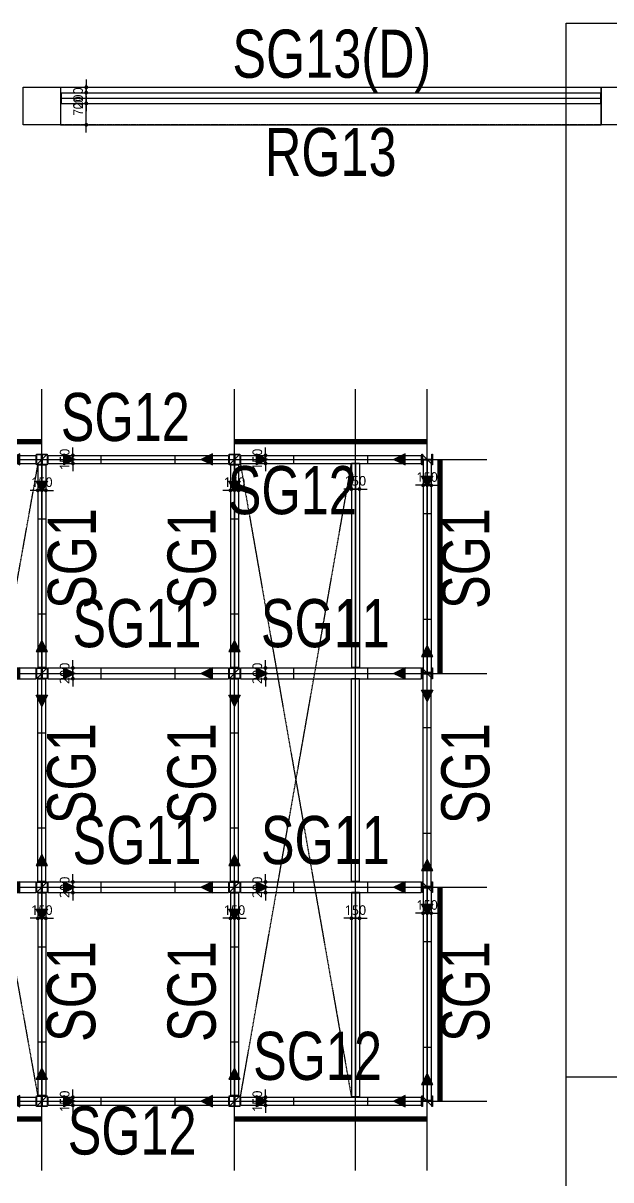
# Model space of a CAD drawing. Header units: millimetres. Extents: x -42253 to 178576, y 88378 to 153500.
# Drawn here: x 156004 to 166987, y 128380 to 150005 of the extents above; entities that cross this region are included whole.
import ezdxf
from ezdxf.enums import TextEntityAlignment as Align

# ---------------------------------------------------------------- set-up
doc = ezdxf.new("R2010")
doc.units = ezdxf.units.MM
for name, pattern in [('HID', [2.3, 1.5, -0.8]), ('HIDDEN', [0.375, 0.25, -0.125]), ('xs-1f_plan$0$HID', [4, 3, -1])]:
    doc.linetypes.add(name, pattern=pattern)
doc.layers.get('Defpoints').update_dxf_attribs({"color": 159})
for name, color, linetype in [('A-CEN', 1, 'Continuous'), ('GIRDER-TEXT', 7, 'Continuous'), ('OPEN', 1, 'HID'), ('S-STEEL', 3, 'Continuous'), ('S-STL-BEAM', 6, 'Continuous'), ('VR', 6, 'HID'), ('xs-1f_plan$0$8', 8, 'Continuous'), ('xs-1f_plan$0$S-BEAM-철골', 6, 'Continuous'), ('xs-1f_plan$0$S-BEAM-철골Splice', 7, 'Continuous'), ('xs-1f_plan$0$xref', 7, 'Continuous'), ('보(girder)', 7, 'HID'), ('슬래브라인', 7, 'Continuous')]:
    doc.layers.add(name, color=color, linetype=linetype)
doc.layers.add('NOPLOT', color=191, linetype='Continuous', plot=False)
doc.styles.add('Gdim', font='Dotum.ttf', dxfattribs={"width": 0.9})
doc.styles.add('Gtx', font='Dotum.ttf')
doc.styles.add('xs-1f_plan$0$Gdim', font='malgun.ttf')
doc.dimstyles.new('Gdim200', dxfattribs={"dimscale": 200, "dimtxt": 3, "dimasz": 1.2, "dimexe": 2, "dimexo": 3, "dimgap": 1, "dimtad": 1, "dimdsep": 46, "dimlunit": 6, "dimtxsty": 'Gdim', "dimblk1": '_CIDOT', "dimblk2": '_CIDOT', "dimsah": 1, "dimcen": 2.5, "dimdle": 2, "dimclrd": 1, "dimclre": 1, "dimclrt": 3, "dimazin": 2, "dimtfac": 1, "dimtix": 1, "dimtmove": 2, "dimatfit": 3, "dimldrblk": '_CIDOT', "dimfxl": 2, "dimtolj": 1, "dimtzin": 0, "dimarcsym": 0})
doc.dimstyles.new('xs-1f_plan$0$Gdim200', dxfattribs={"dimscale": 200, "dimtxt": 3, "dimasz": 1.2, "dimexe": 2, "dimexo": 3, "dimgap": 1, "dimtad": 1, "dimdsep": 46, "dimlunit": 6, "dimtxsty": 'xs-1f_plan$0$Gdim', "dimblk1": 'xs-1f_plan$0$_CIDOT', "dimblk2": 'xs-1f_plan$0$_CIDOT', "dimsah": 1, "dimcen": 2.5, "dimdle": 2, "dimclrd": 1, "dimclre": 1, "dimclrt": 3, "dimazin": 2, "dimtfac": 1, "dimtix": 1, "dimtmove": 2, "dimatfit": 3, "dimldrblk": 'xs-1f_plan$0$_CIDOT', "dimfxl": 2, "dimtolj": 1, "dimtzin": 0, "dimarcsym": 0})

# ---------------------------------------------------------------- blocks, each defined once
blk = doc.blocks.new('_CIDOT')
at = {"color": 0, "linetype": 'ByBlock'}
blk.add_line((2, 0), (-1, 0), dxfattribs=at)
at = {"color": 0, "linetype": 'ByBlock', "const_width": 0.5}
blk.add_lwpolyline([(-0.25, 0, 1), (0.25, 0, 1)], format="xyb", close=True, dxfattribs=at)
blk = doc.blocks.new('*D982')
at = {"layer": 'Defpoints', "color": 155, "lineweight": -2, "transparency": 16777216}
for p, q in [((-1775, 750), (-1355, 750)), ((-1475, 122), (-1475, 678)), ((-1775, 50), (-1355, 50))]:
    blk.add_line(p, q, dxfattribs=at)
at = {"layer": 'Defpoints', "color": 0, "transparency": 16777216}
for p in [(-1955, 750), (-1475, 750), (-1955, 50)]:
    blk.add_point(p, dxfattribs=at)
at = {"layer": 'Defpoints', "color": 155, "lineweight": -2, "transparency": 16777216, "xscale": 71.99999999999994, "yscale": 71.99999999999994, "zscale": 71.99999999999994}
for p, rotation in [((-1475, 750), 90), ((-1475, 50), 270)]:
    blk.add_blockref('_CIDOT', p, dxfattribs=dict(at, rotation=rotation))
at = {"layer": 'Defpoints', "color": 3, "transparency": 16777216, "insert": (-1626, 400), "char_height": 180, "attachment_point": 5, "rotation": 90, "style": 'Gdim'}
blk.add_mtext('\\A1;{\\C155;700}', dxfattribs=at)
blk = doc.blocks.new('*U1046')
blk.add_lwpolyline([(17, 12, -0.414214), (4, 25), (4, 175, -0.414214), (17, 188), (100, 188), (100, 200), (-100, 200), (-100, 188), (-17, 188, -0.414214), (-4, 175), (-4, 25, -0.414214), (-17, 12), (-100, 12), (-100, 0), (100, 0), (100, 12)], format="xyb", close=True)
blk = doc.blocks.new('xs-1f_plan$0$_CIDOT')
at = {"color": 0, "linetype": 'ByBlock'}
blk.add_line((2, 0), (-1, 0), dxfattribs=at)
at = {"color": 0, "linetype": 'ByBlock', "const_width": 0.5}
blk.add_lwpolyline([(-0.25, 0, 1), (0.25, 0, 1)], format="xyb", close=True, dxfattribs=at)
blk = doc.blocks.new('*D1049')
at = {"layer": 'Defpoints', "color": 155, "lineweight": -2, "transparency": 16777216}
for p, q in [((-2839, 250), (-2419, 250)), ((-2539, 322), (-2539, 394)), ((-2539, 50), (-2539, 250)), ((-2839, 50), (-2419, 50)), ((-2539, -22), (-2539, -94))]:
    blk.add_line(p, q, dxfattribs=at)
at = {"layer": 'Defpoints', "color": 0, "transparency": 16777216}
for p in [(-3019, 250), (-2539, 250), (-3019, 50)]:
    blk.add_point(p, dxfattribs=at)
at = {"layer": 'Defpoints', "color": 155, "lineweight": -2, "transparency": 16777216, "xscale": 71.99999999999994, "yscale": 71.99999999999994, "zscale": 71.99999999999994}
for p, rotation in [((-2539, 250), 270), ((-2539, 50), 90)]:
    blk.add_blockref('xs-1f_plan$0$_CIDOT', p, dxfattribs=dict(at, rotation=rotation))
at = {"layer": 'Defpoints', "color": 155, "transparency": 16777216, "insert": (-2692, 150), "char_height": 180, "attachment_point": 5, "rotation": 90, "style": 'xs-1f_plan$0$Gdim'}
blk.add_mtext('\\A1;200', dxfattribs=at)
blk = doc.blocks.new('*D1051')
at = {"layer": 'Defpoints', "color": 155, "lineweight": -2, "transparency": 16777216}
for p, q in [((-2839, 225), (-2419, 225)), ((-2539, 297), (-2539, 369)), ((-2539, 75), (-2539, 225)), ((-2839, 75), (-2419, 75)), ((-2539, 3), (-2539, -69))]:
    blk.add_line(p, q, dxfattribs=at)
at = {"layer": 'Defpoints', "color": 0, "transparency": 16777216}
for p in [(-3019, 225), (-2539, 225), (-3019, 75)]:
    blk.add_point(p, dxfattribs=at)
at = {"layer": 'Defpoints', "color": 155, "lineweight": -2, "transparency": 16777216, "xscale": 71.99999999999994, "yscale": 71.99999999999994, "zscale": 71.99999999999994}
for p, rotation in [((-2539, 225), 270), ((-2539, 75), 90)]:
    blk.add_blockref('xs-1f_plan$0$_CIDOT', p, dxfattribs=dict(at, rotation=rotation))
at = {"layer": 'Defpoints', "color": 155, "transparency": 16777216, "insert": (-2692, 150), "char_height": 180, "attachment_point": 5, "rotation": 90, "style": 'xs-1f_plan$0$Gdim'}
blk.add_mtext('\\A1;150', dxfattribs=at)
blk = doc.blocks.new('*D1047')
at = {"layer": 'Defpoints', "color": 155, "lineweight": -2, "transparency": 16777216}
for p, q in [((-2839, 225), (-2419, 225)), ((-2539, 297), (-2539, 369)), ((-2539, 75), (-2539, 225)), ((-2839, 75), (-2419, 75)), ((-2539, 3), (-2539, -69))]:
    blk.add_line(p, q, dxfattribs=at)
at = {"layer": 'Defpoints', "color": 0, "transparency": 16777216}
for p in [(-3019, 225), (-2539, 225), (-3019, 75)]:
    blk.add_point(p, dxfattribs=at)
at = {"layer": 'Defpoints', "color": 155, "lineweight": -2, "transparency": 16777216, "xscale": 71.99999999999994, "yscale": 71.99999999999994, "zscale": 71.99999999999994}
for p, rotation in [((-2539, 225), 270), ((-2539, 75), 90)]:
    blk.add_blockref('xs-1f_plan$0$_CIDOT', p, dxfattribs=dict(at, rotation=rotation))
at = {"layer": 'Defpoints', "color": 155, "transparency": 16777216, "insert": (-2692, 150), "char_height": 180, "attachment_point": 5, "rotation": 90, "style": 'xs-1f_plan$0$Gdim'}
blk.add_mtext('\\A1;150', dxfattribs=at)
blk = doc.blocks.new('*D1053')
at = {"layer": 'Defpoints', "color": 155, "lineweight": -2, "transparency": 16777216}
for p, q in [((-2743, 225), (-2323, 225)), ((-2443, 297), (-2443, 369)), ((-2443, 75), (-2443, 225)), ((-2743, 75), (-2323, 75)), ((-2443, 3), (-2443, -69))]:
    blk.add_line(p, q, dxfattribs=at)
at = {"layer": 'Defpoints', "color": 0, "transparency": 16777216}
for p in [(-2923, 225), (-2443, 225), (-2923, 75)]:
    blk.add_point(p, dxfattribs=at)
at = {"layer": 'Defpoints', "color": 155, "lineweight": -2, "transparency": 16777216, "xscale": 71.99999999999994, "yscale": 71.99999999999994, "zscale": 71.99999999999994}
for p, rotation in [((-2443, 225), 270), ((-2443, 75), 90)]:
    blk.add_blockref('xs-1f_plan$0$_CIDOT', p, dxfattribs=dict(at, rotation=rotation))
at = {"layer": 'Defpoints', "color": 155, "transparency": 16777216, "insert": (-2596, 150), "char_height": 180, "attachment_point": 5, "rotation": 90, "style": 'xs-1f_plan$0$Gdim'}
blk.add_mtext('\\A1;150', dxfattribs=at)
blk = doc.blocks.new('*D1055')
at = {"layer": 'Defpoints', "color": 155, "lineweight": -2, "transparency": 16777216}
for p, q in [((-2743, 225), (-2323, 225)), ((-2443, 297), (-2443, 369)), ((-2443, 75), (-2443, 225)), ((-2743, 75), (-2323, 75)), ((-2443, 3), (-2443, -69))]:
    blk.add_line(p, q, dxfattribs=at)
at = {"layer": 'Defpoints', "color": 0, "transparency": 16777216}
for p in [(-2923, 225), (-2443, 225), (-2923, 75)]:
    blk.add_point(p, dxfattribs=at)
at = {"layer": 'Defpoints', "color": 155, "lineweight": -2, "transparency": 16777216, "xscale": 71.99999999999994, "yscale": 71.99999999999994, "zscale": 71.99999999999994}
for p, rotation in [((-2443, 225), 270), ((-2443, 75), 90)]:
    blk.add_blockref('xs-1f_plan$0$_CIDOT', p, dxfattribs=dict(at, rotation=rotation))
at = {"layer": 'Defpoints', "color": 155, "transparency": 16777216, "insert": (-2596, 150), "char_height": 180, "attachment_point": 5, "rotation": 90, "style": 'xs-1f_plan$0$Gdim'}
blk.add_mtext('\\A1;150', dxfattribs=at)
blk = doc.blocks.new('*D1157')
at = {"layer": 'Defpoints', "color": 155, "lineweight": -2, "transparency": 16777216}
for p, q in [((-2768, 225), (-2348, 225)), ((-2468, 297), (-2468, 369)), ((-2468, 75), (-2468, 225)), ((-2768, 75), (-2348, 75)), ((-2468, 3), (-2468, -69))]:
    blk.add_line(p, q, dxfattribs=at)
at = {"layer": 'Defpoints', "color": 0, "transparency": 16777216}
for p in [(-2948, 225), (-2468, 225), (-2948, 75)]:
    blk.add_point(p, dxfattribs=at)
at = {"layer": 'Defpoints', "color": 155, "lineweight": -2, "transparency": 16777216, "xscale": 71.99999999999994, "yscale": 71.99999999999994, "zscale": 71.99999999999994}
for p, rotation in [((-2468, 225), 270), ((-2468, 75), 90)]:
    blk.add_blockref('xs-1f_plan$0$_CIDOT', p, dxfattribs=dict(at, rotation=rotation))
at = {"layer": 'Defpoints', "color": 155, "transparency": 16777216, "insert": (-2621, 150), "char_height": 180, "attachment_point": 5, "rotation": 90, "style": 'xs-1f_plan$0$Gdim'}
blk.add_mtext('\\A1;150', dxfattribs=at)
blk = doc.blocks.new('*D1143')
at = {"layer": 'Defpoints', "color": 155, "lineweight": -2, "transparency": 16777216}
for p, q in [((-2743, 225), (-2323, 225)), ((-2443, 297), (-2443, 369)), ((-2443, 75), (-2443, 225)), ((-2743, 75), (-2323, 75)), ((-2443, 3), (-2443, -69))]:
    blk.add_line(p, q, dxfattribs=at)
at = {"layer": 'Defpoints', "color": 0, "transparency": 16777216}
for p in [(-2923, 225), (-2443, 225), (-2923, 75)]:
    blk.add_point(p, dxfattribs=at)
at = {"layer": 'Defpoints', "color": 155, "lineweight": -2, "transparency": 16777216, "xscale": 71.99999999999994, "yscale": 71.99999999999994, "zscale": 71.99999999999994}
for p, rotation in [((-2443, 225), 270), ((-2443, 75), 90)]:
    blk.add_blockref('xs-1f_plan$0$_CIDOT', p, dxfattribs=dict(at, rotation=rotation))
at = {"layer": 'Defpoints', "color": 155, "transparency": 16777216, "insert": (-2596, 150), "char_height": 180, "attachment_point": 5, "rotation": 90, "style": 'xs-1f_plan$0$Gdim'}
blk.add_mtext('\\A1;150', dxfattribs=at)
blk = doc.blocks.new('*D1145')
at = {"layer": 'Defpoints', "color": 155, "lineweight": -2, "transparency": 16777216}
for p, q in [((-2743, 225), (-2323, 225)), ((-2443, 297), (-2443, 369)), ((-2443, 75), (-2443, 225)), ((-2743, 75), (-2323, 75)), ((-2443, 3), (-2443, -69))]:
    blk.add_line(p, q, dxfattribs=at)
at = {"layer": 'Defpoints', "color": 0, "transparency": 16777216}
for p in [(-2923, 225), (-2443, 225), (-2923, 75)]:
    blk.add_point(p, dxfattribs=at)
at = {"layer": 'Defpoints', "color": 155, "lineweight": -2, "transparency": 16777216, "xscale": 71.99999999999994, "yscale": 71.99999999999994, "zscale": 71.99999999999994}
for p, rotation in [((-2443, 225), 270), ((-2443, 75), 90)]:
    blk.add_blockref('xs-1f_plan$0$_CIDOT', p, dxfattribs=dict(at, rotation=rotation))
at = {"layer": 'Defpoints', "color": 155, "transparency": 16777216, "insert": (-2596, 150), "char_height": 180, "attachment_point": 5, "rotation": 90, "style": 'xs-1f_plan$0$Gdim'}
blk.add_mtext('\\A1;150', dxfattribs=at)
blk = doc.blocks.new('*D1165')
at = {"layer": 'Defpoints', "color": 155, "lineweight": -2, "transparency": 16777216}
for p, q in [((-2839, 250), (-2419, 250)), ((-2539, 322), (-2539, 394)), ((-2539, 50), (-2539, 250)), ((-2839, 50), (-2419, 50)), ((-2539, -22), (-2539, -94))]:
    blk.add_line(p, q, dxfattribs=at)
at = {"layer": 'Defpoints', "color": 0, "transparency": 16777216}
for p in [(-3019, 250), (-2539, 250), (-3019, 50)]:
    blk.add_point(p, dxfattribs=at)
at = {"layer": 'Defpoints', "color": 155, "lineweight": -2, "transparency": 16777216, "xscale": 71.99999999999994, "yscale": 71.99999999999994, "zscale": 71.99999999999994}
for p, rotation in [((-2539, 250), 270), ((-2539, 50), 90)]:
    blk.add_blockref('xs-1f_plan$0$_CIDOT', p, dxfattribs=dict(at, rotation=rotation))
at = {"layer": 'Defpoints', "color": 155, "transparency": 16777216, "insert": (-2692, 150), "char_height": 180, "attachment_point": 5, "rotation": 90, "style": 'xs-1f_plan$0$Gdim'}
blk.add_mtext('\\A1;200', dxfattribs=at)
blk = doc.blocks.new('*U983')
at = {"layer": 'Defpoints'}
for p, q in [((-1955.451, 750), (-1955.451, 50)), ((8144.549, 750), (8144.549, 50))]:
    blk.add_line(p, q, dxfattribs=at)
at = {"layer": '보(girder)'}
for p, q in [((-1955.451, 750), (8144.549, 750)), ((8144.549, 50), (-1955.451, 50))]:
    blk.add_line(p, q, dxfattribs=at)
at = {"layer": 'Defpoints'}
dim = blk.add_linear_dim(base=(-1475.451, 750), p1=(-1955.451, 50), p2=(-1955.451, 750), angle=90, text='{\\C155;<>}', dimstyle='Gdim200', override={"dimscale": 60, "dimzin": 8, "dimclrd": 155, "dimclre": 155}, dxfattribs=at)
dim.commit()
dim.dimension.update_dxf_attribs({"geometry": '*D982', "text_midpoint": (-1625.573, 400)})
blk = doc.blocks.new('*U1050')
at = {"layer": 'xs-1f_plan$0$S-BEAM-철골'}
h = blk.add_hatch(color=7, dxfattribs=at)
h.dxf.hatch_style = 1
h.paths.add_polyline_path([(-2498.848, 150), (-2708.848, 255), (-2708.848, 45)])
h = blk.add_hatch(color=7, dxfattribs=at)
h.dxf.hatch_style = 1
h.paths.add_polyline_path([(-138.848, 150), (71.152, 255), (71.152, 45)])
at = {"layer": 'Defpoints', "ltscale": 4}
for p, q in [((-3018.848, 250), (-3018.848, 50)), ((381.152, 250), (381.152, 50))]:
    blk.add_line(p, q, dxfattribs=at)
at = {"layer": 'xs-1f_plan$0$8', "color": 4, "ltscale": 4}
for p, q in [((-3008.848, 250), (371.152, 250)), ((-3008.848, 50), (371.152, 50))]:
    blk.add_line(p, q, dxfattribs=at)
at = {"layer": 'xs-1f_plan$0$8', "ltscale": 4}
for p, q in [((-3008.848, 250), (-3008.848, 50)), ((371.152, 250), (371.152, 50))]:
    blk.add_line(p, q, dxfattribs=at)
at = {"layer": 'xs-1f_plan$0$8', "linetype": 'xs-1f_plan$0$HID'}
blk.add_line((-3008.848, 150), (371.152, 150), dxfattribs=at)
at = {"layer": 'xs-1f_plan$0$S-BEAM-철골', "color": 7}
for points in [[(-2708.848, 255), (-2498.848, 150), (-2708.848, 45)], [(71.152, 255), (-138.848, 150), (71.152, 45)]]:
    blk.add_lwpolyline(points, close=True, dxfattribs=at)
at = {"layer": 'xs-1f_plan$0$S-BEAM-철골Splice'}
for p, q in [((-2008.848, 50), (-2008.848, 250)), ((-628.848, 50), (-628.848, 250))]:
    blk.add_line(p, q, dxfattribs=at)
at = {"layer": 'Defpoints'}
dim = blk.add_linear_dim(base=(-2538.848, 250), p1=(-3018.848, 50), p2=(-3018.848, 250), angle=90, dimstyle='xs-1f_plan$0$Gdim200', override={"dimscale": 60, "dimzin": 8, "dimclrd": 155, "dimclre": 155, "dimclrt": 155}, dxfattribs=at)
dim.commit()
dim.dimension.update_dxf_attribs({"geometry": '*D1049', "text_midpoint": (-2691.844, 150)})
blk = doc.blocks.new('*U1052')
at = {"layer": 'xs-1f_plan$0$S-BEAM-철골'}
h = blk.add_hatch(color=7, dxfattribs=at)
h.dxf.hatch_style = 1
h.paths.add_polyline_path([(-2498.848, 150), (-2708.848, 255), (-2708.848, 45)])
h = blk.add_hatch(color=7, dxfattribs=at)
h.dxf.hatch_style = 1
h.paths.add_polyline_path([(-138.848, 150), (71.152, 255), (71.152, 45)])
at = {"layer": 'Defpoints', "ltscale": 4}
for p, q in [((-3018.848, 225), (-3018.848, 75)), ((381.152, 225), (381.152, 75))]:
    blk.add_line(p, q, dxfattribs=at)
at = {"layer": 'xs-1f_plan$0$8', "color": 4, "ltscale": 4}
for p, q in [((-3008.848, 225), (371.152, 225)), ((-3008.848, 75), (371.152, 75))]:
    blk.add_line(p, q, dxfattribs=at)
at = {"layer": 'xs-1f_plan$0$8', "ltscale": 4}
for p, q in [((-3008.848, 225), (-3008.848, 75)), ((371.152, 225), (371.152, 75))]:
    blk.add_line(p, q, dxfattribs=at)
at = {"layer": 'xs-1f_plan$0$8', "linetype": 'xs-1f_plan$0$HID'}
blk.add_line((-3008.848, 150), (371.152, 150), dxfattribs=at)
at = {"layer": 'xs-1f_plan$0$S-BEAM-철골', "color": 7}
for points in [[(-2708.848, 255), (-2498.848, 150), (-2708.848, 45)], [(71.152, 255), (-138.848, 150), (71.152, 45)]]:
    blk.add_lwpolyline(points, close=True, dxfattribs=at)
at = {"layer": 'xs-1f_plan$0$S-BEAM-철골Splice'}
for p, q in [((-2008.848, 75), (-2008.848, 225)), ((-628.848, 75), (-628.848, 225))]:
    blk.add_line(p, q, dxfattribs=at)
at = {"layer": 'Defpoints'}
dim = blk.add_linear_dim(base=(-2538.848, 225), p1=(-3018.848, 75), p2=(-3018.848, 225), angle=90, dimstyle='xs-1f_plan$0$Gdim200', override={"dimscale": 60, "dimzin": 8, "dimclrd": 155, "dimclre": 155, "dimclrt": 155}, dxfattribs=at)
dim.commit()
dim.dimension.update_dxf_attribs({"geometry": '*D1051', "text_midpoint": (-2692.334, 150)})
blk = doc.blocks.new('*U1048')
at = {"layer": 'xs-1f_plan$0$S-BEAM-철골'}
h = blk.add_hatch(color=7, dxfattribs=at)
h.dxf.hatch_style = 1
h.paths.add_polyline_path([(-2498.848, 150), (-2708.848, 255), (-2708.848, 45)])
h = blk.add_hatch(color=7, dxfattribs=at)
h.dxf.hatch_style = 1
h.paths.add_polyline_path([(453.152, 150), (663.152, 255), (663.152, 45)])
at = {"layer": 'Defpoints', "ltscale": 4}
for p, q in [((-3018.848, 225), (-3018.848, 75)), ((973.152, 225), (973.152, 75))]:
    blk.add_line(p, q, dxfattribs=at)
at = {"layer": 'xs-1f_plan$0$8', "color": 4, "ltscale": 4}
for p, q in [((-3008.848, 225), (963.152, 225)), ((-3008.848, 75), (963.152, 75))]:
    blk.add_line(p, q, dxfattribs=at)
at = {"layer": 'xs-1f_plan$0$8', "ltscale": 4}
for p, q in [((-3008.848, 225), (-3008.848, 75)), ((963.152, 225), (963.152, 75))]:
    blk.add_line(p, q, dxfattribs=at)
at = {"layer": 'xs-1f_plan$0$8', "linetype": 'xs-1f_plan$0$HID'}
blk.add_line((-3008.848, 150), (963.152, 150), dxfattribs=at)
at = {"layer": 'xs-1f_plan$0$S-BEAM-철골', "color": 7}
for points in [[(-2708.848, 255), (-2498.848, 150), (-2708.848, 45)], [(663.152, 255), (453.152, 150), (663.152, 45)]]:
    blk.add_lwpolyline(points, close=True, dxfattribs=at)
at = {"layer": 'xs-1f_plan$0$S-BEAM-철골Splice'}
for p, q in [((-2008.848, 75), (-2008.848, 225)), ((-36.848, 75), (-36.848, 225))]:
    blk.add_line(p, q, dxfattribs=at)
at = {"layer": 'Defpoints'}
dim = blk.add_linear_dim(base=(-2538.848, 225), p1=(-3018.848, 75), p2=(-3018.848, 225), angle=90, dimstyle='xs-1f_plan$0$Gdim200', override={"dimscale": 60, "dimzin": 8, "dimclrd": 155, "dimclre": 155, "dimclrt": 155}, dxfattribs=at)
dim.commit()
dim.dimension.update_dxf_attribs({"geometry": '*D1047', "text_midpoint": (-2692.334, 150)})
blk = doc.blocks.new('*U1054')
at = {"layer": 'xs-1f_plan$0$S-BEAM-철골'}
h = blk.add_hatch(color=7, dxfattribs=at)
h.dxf.hatch_style = 1
h.paths.add_polyline_path([(-2402.848, 150), (-2612.848, 255), (-2612.848, 45)])
h = blk.add_hatch(color=7, dxfattribs=at)
h.dxf.hatch_style = 1
h.paths.add_polyline_path([(357.152, 150), (567.152, 255), (567.152, 45)])
at = {"layer": 'Defpoints', "ltscale": 4}
for p, q in [((-2922.848, 225), (-2922.848, 75)), ((877.152, 225), (877.152, 75))]:
    blk.add_line(p, q, dxfattribs=at)
at = {"layer": 'xs-1f_plan$0$8', "color": 4, "ltscale": 4}
for p, q in [((-2912.848, 225), (867.152, 225)), ((-2912.848, 75), (867.152, 75))]:
    blk.add_line(p, q, dxfattribs=at)
at = {"layer": 'xs-1f_plan$0$8', "ltscale": 4}
for p, q in [((-2912.848, 225), (-2912.848, 75)), ((867.152, 225), (867.152, 75))]:
    blk.add_line(p, q, dxfattribs=at)
at = {"layer": 'xs-1f_plan$0$8', "linetype": 'xs-1f_plan$0$HID'}
blk.add_line((-2912.848, 150), (867.152, 150), dxfattribs=at)
at = {"layer": 'xs-1f_plan$0$S-BEAM-철골', "color": 7}
for points in [[(-2612.848, 255), (-2402.848, 150), (-2612.848, 45)], [(567.152, 255), (357.152, 150), (567.152, 45)]]:
    blk.add_lwpolyline(points, close=True, dxfattribs=at)
at = {"layer": 'xs-1f_plan$0$S-BEAM-철골Splice'}
for p, q in [((-1912.848, 75), (-1912.848, 225)), ((-132.848, 75), (-132.848, 225))]:
    blk.add_line(p, q, dxfattribs=at)
at = {"layer": 'Defpoints'}
dim = blk.add_linear_dim(base=(-2442.848, 225), p1=(-2922.848, 75), p2=(-2922.848, 225), angle=90, dimstyle='xs-1f_plan$0$Gdim200', override={"dimscale": 60, "dimzin": 8, "dimclrd": 155, "dimclre": 155, "dimclrt": 155}, dxfattribs=at)
dim.commit()
dim.dimension.update_dxf_attribs({"geometry": '*D1053', "text_midpoint": (-2596.334, 150)})
blk = doc.blocks.new('*U1056')
at = {"layer": 'xs-1f_plan$0$S-BEAM-철골'}
h = blk.add_hatch(color=7, dxfattribs=at)
h.dxf.hatch_style = 1
h.paths.add_polyline_path([(-2402.848, 150), (-2612.848, 255), (-2612.848, 45)])
h = blk.add_hatch(color=7, dxfattribs=at)
h.dxf.hatch_style = 1
h.paths.add_polyline_path([(357.152, 150), (567.152, 255), (567.152, 45)])
at = {"layer": 'Defpoints', "ltscale": 4}
for p, q in [((-2922.848, 225), (-2922.848, 75)), ((877.152, 225), (877.152, 75))]:
    blk.add_line(p, q, dxfattribs=at)
at = {"layer": 'xs-1f_plan$0$8', "color": 4, "ltscale": 4}
for p, q in [((-2912.848, 225), (867.152, 225)), ((-2912.848, 75), (867.152, 75))]:
    blk.add_line(p, q, dxfattribs=at)
at = {"layer": 'xs-1f_plan$0$8', "ltscale": 4}
for p, q in [((-2912.848, 225), (-2912.848, 75)), ((867.152, 225), (867.152, 75))]:
    blk.add_line(p, q, dxfattribs=at)
at = {"layer": 'xs-1f_plan$0$8', "linetype": 'xs-1f_plan$0$HID'}
blk.add_line((-2912.848, 150), (867.152, 150), dxfattribs=at)
at = {"layer": 'xs-1f_plan$0$S-BEAM-철골', "color": 7}
for points in [[(-2612.848, 255), (-2402.848, 150), (-2612.848, 45)], [(567.152, 255), (357.152, 150), (567.152, 45)]]:
    blk.add_lwpolyline(points, close=True, dxfattribs=at)
at = {"layer": 'xs-1f_plan$0$S-BEAM-철골Splice'}
for p, q in [((-1912.848, 75), (-1912.848, 225)), ((-132.848, 75), (-132.848, 225))]:
    blk.add_line(p, q, dxfattribs=at)
at = {"layer": 'Defpoints'}
dim = blk.add_linear_dim(base=(-2442.848, 225), p1=(-2922.848, 75), p2=(-2922.848, 225), angle=90, dimstyle='xs-1f_plan$0$Gdim200', override={"dimscale": 60, "dimzin": 8, "dimclrd": 155, "dimclre": 155, "dimclrt": 155}, dxfattribs=at)
dim.commit()
dim.dimension.update_dxf_attribs({"geometry": '*D1055', "text_midpoint": (-2596.334, 150)})
blk = doc.blocks.new('*U1158')
at = {"layer": 'Defpoints', "ltscale": 4}
for p, q in [((-2947.848, 225), (-2947.848, 75)), ((877.152, 225), (877.152, 75))]:
    blk.add_line(p, q, dxfattribs=at)
at = {"layer": 'xs-1f_plan$0$8', "color": 4, "ltscale": 4}
for p, q in [((-2937.848, 225), (867.152, 225)), ((-2937.848, 75), (867.152, 75))]:
    blk.add_line(p, q, dxfattribs=at)
at = {"layer": 'xs-1f_plan$0$8', "ltscale": 4}
for p, q in [((-2937.848, 225), (-2937.848, 75)), ((867.152, 225), (867.152, 75))]:
    blk.add_line(p, q, dxfattribs=at)
at = {"layer": 'xs-1f_plan$0$8', "linetype": 'xs-1f_plan$0$HID'}
blk.add_line((-2937.848, 150), (867.152, 150), dxfattribs=at)
at = {"layer": 'Defpoints'}
dim = blk.add_linear_dim(base=(-2467.848, 225), p1=(-2947.848, 75), p2=(-2947.848, 225), angle=90, dimstyle='xs-1f_plan$0$Gdim200', override={"dimscale": 60, "dimzin": 8, "dimclrd": 155, "dimclre": 155, "dimclrt": 155}, dxfattribs=at)
dim.commit()
dim.dimension.update_dxf_attribs({"geometry": '*D1157', "text_midpoint": (-2621.334, 150)})
blk = doc.blocks.new('*U1144')
at = {"layer": 'Defpoints', "ltscale": 4}
for p, q in [((-2922.848, 225), (-2922.848, 75)), ((877.152, 225), (877.152, 75))]:
    blk.add_line(p, q, dxfattribs=at)
at = {"layer": 'xs-1f_plan$0$8', "color": 4, "ltscale": 4}
for p, q in [((-2912.848, 225), (867.152, 225)), ((-2912.848, 75), (867.152, 75))]:
    blk.add_line(p, q, dxfattribs=at)
at = {"layer": 'xs-1f_plan$0$8', "ltscale": 4}
for p, q in [((-2912.848, 225), (-2912.848, 75)), ((867.152, 225), (867.152, 75))]:
    blk.add_line(p, q, dxfattribs=at)
at = {"layer": 'xs-1f_plan$0$8', "linetype": 'xs-1f_plan$0$HID'}
blk.add_line((-2912.848, 150), (867.152, 150), dxfattribs=at)
at = {"layer": 'Defpoints'}
dim = blk.add_linear_dim(base=(-2442.848, 225), p1=(-2922.848, 75), p2=(-2922.848, 225), angle=90, dimstyle='xs-1f_plan$0$Gdim200', override={"dimscale": 60, "dimzin": 8, "dimclrd": 155, "dimclre": 155, "dimclrt": 155}, dxfattribs=at)
dim.commit()
dim.dimension.update_dxf_attribs({"geometry": '*D1143', "text_midpoint": (-2596.334, 150)})
blk = doc.blocks.new('*U1146')
at = {"layer": 'Defpoints', "ltscale": 4}
for p, q in [((-2922.848, 225), (-2922.848, 75)), ((902.152, 225), (902.152, 75))]:
    blk.add_line(p, q, dxfattribs=at)
at = {"layer": 'xs-1f_plan$0$8', "color": 4, "ltscale": 4}
for p, q in [((-2912.848, 225), (892.152, 225)), ((-2912.848, 75), (892.152, 75))]:
    blk.add_line(p, q, dxfattribs=at)
at = {"layer": 'xs-1f_plan$0$8', "ltscale": 4}
for p, q in [((-2912.848, 225), (-2912.848, 75)), ((892.152, 225), (892.152, 75))]:
    blk.add_line(p, q, dxfattribs=at)
at = {"layer": 'xs-1f_plan$0$8', "linetype": 'xs-1f_plan$0$HID'}
blk.add_line((-2912.848, 150), (892.152, 150), dxfattribs=at)
at = {"layer": 'Defpoints'}
dim = blk.add_linear_dim(base=(-2442.848, 225), p1=(-2922.848, 75), p2=(-2922.848, 225), angle=90, dimstyle='xs-1f_plan$0$Gdim200', override={"dimscale": 60, "dimzin": 8, "dimclrd": 155, "dimclre": 155, "dimclrt": 155}, dxfattribs=at)
dim.commit()
dim.dimension.update_dxf_attribs({"geometry": '*D1145', "text_midpoint": (-2596.334, 150)})
blk = doc.blocks.new('*U1166')
at = {"layer": 'Defpoints', "ltscale": 4}
for p, q in [((-3018.848, 250), (-3018.848, 50)), ((7081.152, 250), (7081.152, 50))]:
    blk.add_line(p, q, dxfattribs=at)
at = {"layer": 'xs-1f_plan$0$8', "color": 4, "ltscale": 4}
for p, q in [((-3008.848, 250), (7071.152, 250)), ((-3008.848, 50), (7071.152, 50))]:
    blk.add_line(p, q, dxfattribs=at)
at = {"layer": 'xs-1f_plan$0$8', "ltscale": 4}
for p, q in [((-3008.848, 250), (-3008.848, 50)), ((7071.152, 250), (7071.152, 50))]:
    blk.add_line(p, q, dxfattribs=at)
at = {"layer": 'xs-1f_plan$0$8', "linetype": 'xs-1f_plan$0$HID'}
blk.add_line((-3008.848, 150), (7071.152, 150), dxfattribs=at)
at = {"layer": 'Defpoints'}
dim = blk.add_linear_dim(base=(-2538.848, 250), p1=(-3018.848, 50), p2=(-3018.848, 250), angle=90, dimstyle='xs-1f_plan$0$Gdim200', override={"dimscale": 60, "dimzin": 8, "dimclrd": 155, "dimclre": 155, "dimclrt": 155}, dxfattribs=at)
dim.commit()
dim.dimension.update_dxf_attribs({"geometry": '*D1165', "text_midpoint": (-2691.844, 150)})

msp = doc.modelspace()

# ---------------------------------------------------------------- linework, layer by layer
at = {"layer": 'A-CEN'}
for p, q in [((156353.571, 128554.506), (156353.571, 143162.951)), ((159953.571, 128554.506, 0), (159953.571, 143162.951, 0)), ((162213.571, 128554.506, 0), (162213.571, 143162.951, 0)), ((163553.571, 128554.506, 0), (163553.571, 143162.951, 0)), ((104620.818, 141849.519), (164668.967, 141849.519)), ((104620.818, 137849.519), (164668.967, 137849.519)), ((104620.818, 133849.519), (164668.967, 133849.519)), ((104620.818, 129849.519), (164668.967, 129849.519))]:
    msp.add_line(p, q, dxfattribs=at)
at = {"layer": 'NOPLOT'}
for p, q in [((156253.571, 141749.519), (156453.571, 141949.519)), ((159853.571, 141749.519), (160053.571, 141949.519)), ((163453.571, 141949.519, 0), (163653.571, 141749.519, 0)), ((156253.571, 137749.519), (156453.571, 137949.519)), ((159853.571, 137749.519), (160053.571, 137949.519)), ((163453.571, 137949.519), (163653.571, 137749.519)), ((156253.571, 133749.519), (156453.571, 133949.519)), ((159853.571, 133749.519), (160053.571, 133949.519)), ((163453.571, 133949.519), (163653.571, 133749.519)), ((156253.571, 129749.519), (156453.571, 129949.519)), ((159853.571, 129749.519), (160053.571, 129949.519)), ((163453.571, 129949.519, 0), (163653.571, 129749.519, 0))]:
    msp.add_line(p, q, dxfattribs=at)
at = {"layer": 'NOPLOT', "elevation": 0}
for points in [[(166153.568, 150005.016), (178153.569, 150005.016), (178153.569, 122185.016), (166153.568, 122185.016)], [(166153.572, 130305.018), (178153.572, 130305.018), (178153.572, 102485.018), (166153.572, 102485.018)]]:
    msp.add_lwpolyline(points, close=True, dxfattribs=at)
at = {"layer": 'OPEN'}
for p, q in [((154168.571, 141764.519, 0), (156278.571, 129934.519)), ((154168.571, 129934.519, 0), (156278.571, 141739.519, 0)), ((160063.571, 129924.519), (162138.571, 141764.519, 0)), ((160063.571, 141764.519), (162138.571, 129924.519))]:
    msp.add_line(p, q, dxfattribs=at)
at = {"layer": 'VR', "color": 6, "linetype": 'HIDDEN', "ltscale": 3, "const_width": 100, "elevation": 0}
for points in [[(156353.571, 142180.018), (152753.571, 142180.018)], [(163553.571, 142180.018), (159953.571, 142180.018)], [(163791.956, 141849.519), (163791.956, 137849.519)], [(163791.956, 129849.519), (163791.956, 133849.519)], [(156353.571, 129519.02), (152753.571, 129519.02)], [(163553.571, 129519.02), (159953.571, 129519.02)]]:
    msp.add_lwpolyline(points, dxfattribs=at)
at = {"layer": '슬래브라인'}
for p, q in [((156703.571, 148805.018), (166803.571, 148805.018)), ((156703.571, 148105.018), (166803.571, 148105.018))]:
    msp.add_line(p, q, dxfattribs=at)
at = {"layer": '슬래브라인', "elevation": 0}
for points in [[(156003.571, 148805.018), (156703.571, 148805.018), (156703.571, 148105.018), (156003.571, 148105.018)], [(166803.571, 148805.018), (167503.571, 148805.018), (167503.571, 148105.018), (166803.571, 148105.018)]]:
    msp.add_lwpolyline(points, close=True, dxfattribs=at)

# ---------------------------------------------------------------- block references
at = {"layer": 'S-STEEL', "xscale": -1}
for p in [(156353.571, 141749.519), (159953.571, 141749.519), (156353.571, 137749.519), (159953.571, 137749.519), (156353.571, 133749.519), (159953.571, 133749.519), (156353.571, 129749.519), (159953.571, 129749.519)]:
    msp.add_blockref('*U1046', p, dxfattribs=at)
at = {"layer": 'S-STEEL', "xscale": -1, "rotation": 270}
for p in [(163453.571, 141849.519, 0), (163453.571, 137849.519), (163453.571, 133849.519), (163453.571, 129849.519, 0)]:
    msp.add_blockref('*U1046', p, dxfattribs=at)
at = {"layer": 'xs-1f_plan$0$xref'}
for name, p in [('*U1166', (159722.42, 148455.018)), ('*U1052', (155872.42, 141699.519)), ('*U1052', (159472.42, 141699.519)), ('*U1052', (163072.42, 141699.519)), ('*U1050', (155872.42, 137699.519)), ('*U1050', (159472.42, 137699.519)), ('*U1050', (163072.42, 137699.519)), ('*U1050', (155872.42, 133699.519)), ('*U1050', (159472.42, 133699.519)), ('*U1050', (163072.42, 133699.519)), ('*U1052', (155872.42, 129699.519)), ('*U1052', (159472.42, 129699.519)), ('*U1052', (163072.42, 129699.519))]:
    msp.add_blockref(name, p, dxfattribs=at)
at = {"layer": 'xs-1f_plan$0$xref', "rotation": 270}
for name, p in [('*U1054', (156203.571, 138826.67, 0)), ('*U1054', (159803.571, 138826.67, 0)), ('*U1158', (162063.571, 138826.67, 0)), ('*U1048', (163403.571, 138826.67, 0)), ('*U1054', (156203.571, 130826.67, 0)), ('*U1054', (159803.571, 130826.67, 0)), ('*U1146', (162063.571, 130826.67, 0)), ('*U1048', (163403.571, 130826.67, 0))]:
    msp.add_blockref(name, p, dxfattribs=at)
at = {"layer": 'xs-1f_plan$0$xref', "xscale": -1, "rotation": 270}
for name, p in [('*U1048', (163403.571, 136872.367, 0)), ('*U1056', (156203.571, 136872.367, 0)), ('*U1056', (159803.571, 136872.367, 0)), ('*U1144', (162063.571, 136872.367, 0))]:
    msp.add_blockref(name, p, dxfattribs=at)
at = {"layer": '보(girder)'}
msp.add_blockref('*U983', (158659.022, 148055.018), dxfattribs=at)

# ---------------------------------------------------------------- texts
at = {"layer": 'GIRDER-TEXT', "style": 'Gtx', "width": 0.8}
for s, p in [('RG13', (161753.571, 146876.831)), ('SG12', (157912.282, 141921.989)), ('SG12', (161033.452, 140554.277)), ('SG11', (158130.019, 138067.482)), ('SG11', (161651.581, 138067.482)), ('SG11', (158130.019, 134013.643)), ('SG11', (161651.581, 134013.643)), ('SG12', (161505.526, 129978.23)), ('SG12', (158041.529, 128583.636))]:
    msp.add_text(s, height=900, dxfattribs=at).set_placement(p, align=Align.BOTTOM_CENTER)
for p in [(157634.232, 139996.447), (159871.678, 139996.447), (164987.404, 139996.447), (157622.318, 135974.308), (159871.191, 135974.308), (164986.917, 135974.308), (157622.303, 131901.713), (159871.678, 131901.713), (164987.404, 131901.713)]:
    msp.add_text('SG1', height=900, rotation=90, dxfattribs=at).set_placement(p, align=Align.BOTTOM_CENTER)
at = {"layer": 'S-STL-BEAM', "style": 'Gtx', "width": 0.8}
msp.add_text('SG13(D)', height=900, dxfattribs=at).set_placement((161773.044, 148714.173), align=Align.BOTTOM_CENTER)

doc.saveas('drawing.dxf')
